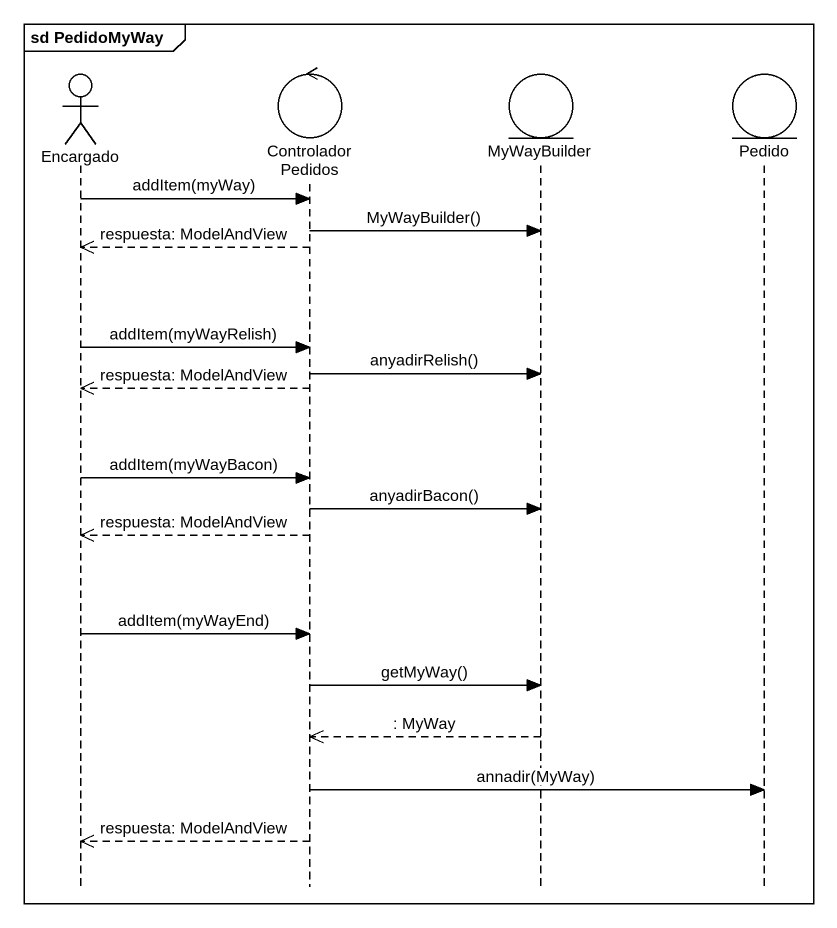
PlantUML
@startuml
mainframe sd PedidoMyWay
hide footbox
actor Encargado
control ControladorPedidos
entity MyWayBuilder
entity Pedido

Encargado -> ControladorPedidos : addItem(myWay)
ControladorPedidos -> MyWayBuilder : MyWayBuilder()
ControladorPedidos -->> Encargado : respuesta: ModelAndView
Encargado -> ControladorPedidos : addItem(myWayRelish)
ControladorPedidos -> MyWayBuilder : anyadirRelish()
ControladorPedidos -->> Encargado : respuesta: ModelAndView
Encargado -> ControladorPedidos : addItem(myWayBacon)
ControladorPedidos -> MyWayBuilder : anyadirBacon()
ControladorPedidos -->> Encargado : respuesta: ModelAndView
Encargado -> ControladorPedidos : addItem(myWayEnd)
ControladorPedidos -> MyWayBuilder : getMyWay()
MyWayBuilder -->> ControladorPedidos : : MyWay
ControladorPedidos -> Pedido : annadir(MyWay)
ControladorPedidos -->> Encargado : respuesta: ModelAndView
@enduml
